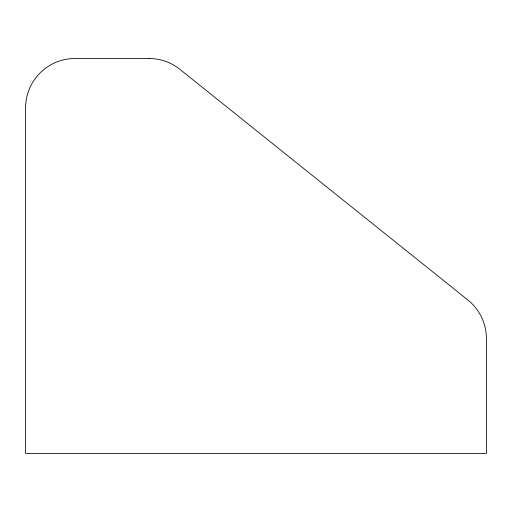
<?xml version="1.0" encoding="UTF-8"?>
<svg xmlns="http://www.w3.org/2000/svg" width="512" height="512" viewBox="0 0 512 512"><rect width="100%" height="100%" fill="white"/><g stroke="black" fill="none" stroke-linecap="round" stroke-linejoin="round"><path stroke-width="0.77" d="M149.037 58.515L74.97 58.515A49.37 49.37 0 0 0 25.6 107.885L25.6 453.485L486.4 453.485L486.4 338.56A49.37 49.37 0 0 0 467.891 300.026L179.904 69.35A49.37 49.37 0 0 0 149.037 58.515"/></g></svg>
